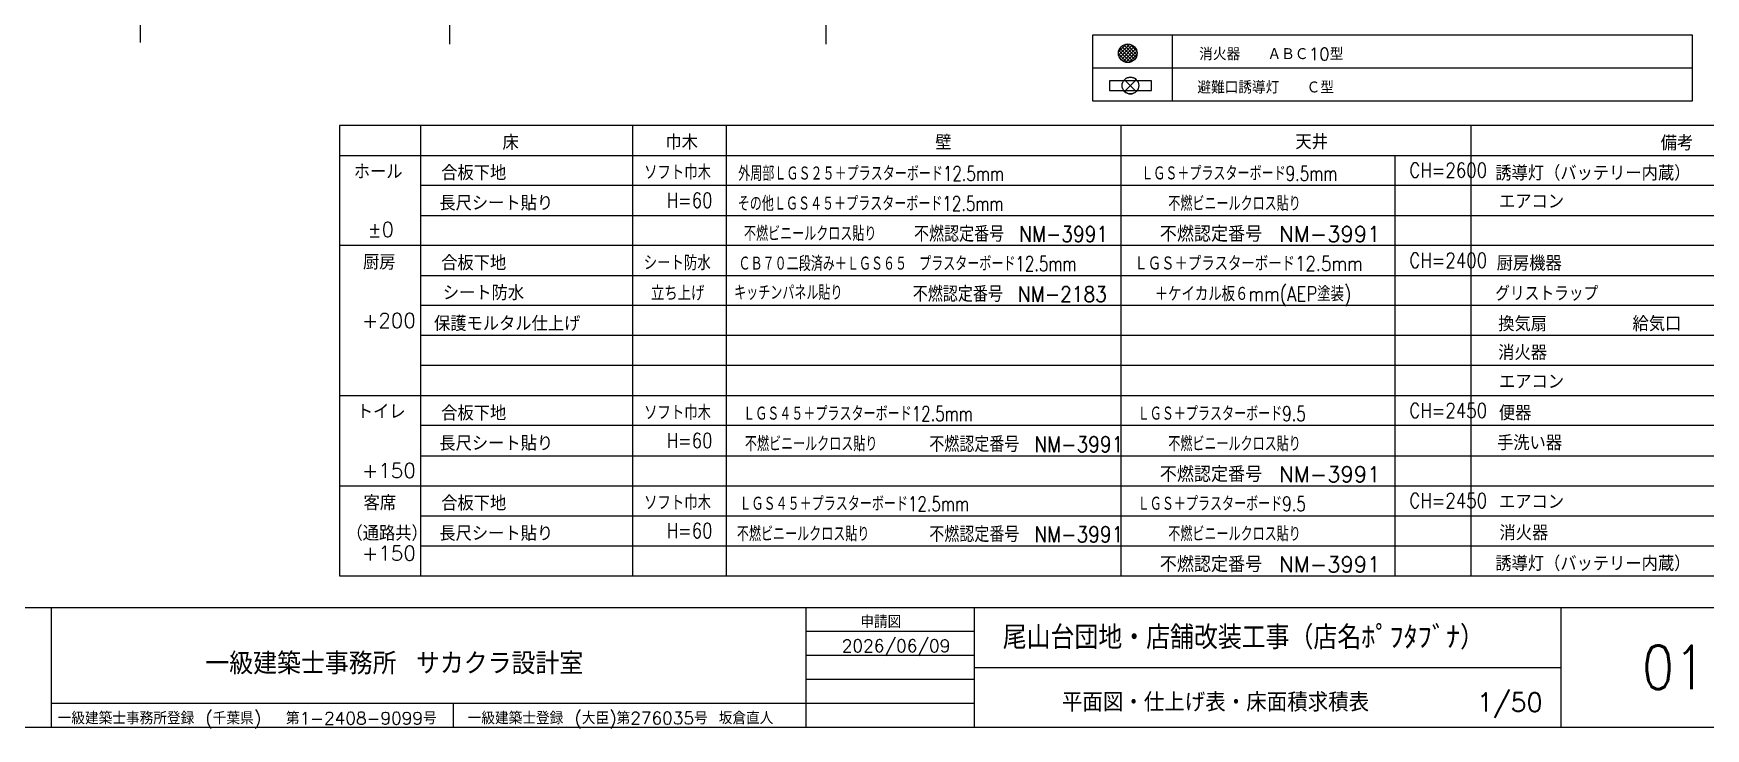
# Model space of a CAD drawing. Extents: x -22351 to 30820, y -9 to 16424.
# Drawn here: x 6599 to 20068, y -9 to 5589 of the extents above; entities that cross this region are included whole.
import ezdxf

# ---------------------------------------------------------------- set-up
doc = ezdxf.new("R2010")
doc.units = 0
doc.header["$LTSCALE"] = 50
doc.header["$MEASUREMENT"] = 0
doc.layers.get('0').update_dxf_attribs({"linetype": 'CONTINUOUS'})
doc.styles.get("Standard").update_dxf_attribs({"font": 'txt', "bigfont": 'bigfont.shx'})

msp = doc.modelspace()

# ---------------------------------------------------------------- linework, layer by layer
at = {"linetype": 'ByBlock'}
for p, q in [((9949, 6621.2), (9949, 5517)), ((7459, 6588.3), (7459, 5517)), ((9949, 6461.6), (9949, 5502)), ((12982, 6461.6), (12982, 5502)), ((19962.3, 5576), (15128.8, 5576)), ((15128.8, 5576), (15128.8, 5046.2)), ((15772.5, 5576), (15772.5, 5046.2)), ((19962.3, 5046.2), (19962.3, 5576)), ((15409.9, 5354.5), (15338.8, 5425.5)), ((15339.6, 5440.9), (15402.2, 5503.5)), ((15340.4, 5413.4), (15429.7, 5502.7)), ((15435.1, 5357.5), (15341.8, 5450.8)), ((15348.2, 5392.9), (15450.2, 5494.9)), ((15454.5, 5366.4), (15350.8, 5470.1)), ((15360.3, 5376.7), (15466.4, 5482.8)), ((15469.7, 5379.5), (15363.8, 5485.4)), ((15376.3, 5364.4), (15478.7, 5466.8)), ((15481.1, 5396.4), (15380.8, 5496.7)), ((15396.5, 5356.4), (15486.7, 5446.6)), ((15487.8, 5417.9), (15402.3, 5503.5)), ((15423.5, 5355), (15488.1, 5419.6)), ((15486.5, 5447.6), (15431.9, 5502.1)), ((15128.8, 5311.1), (19962.3, 5311.1)), ((15265.5, 5208.5), (15265.5, 5130.2)), ((15605, 5208.5), (15265.5, 5208.5)), ((15265.5, 5130.2), (15605, 5130.2)), ((15482.6, 5216.7), (15387.9, 5122)), ((15482.6, 5122), (15387.9, 5216.7)), ((15605, 5130.2), (15605, 5208.5)), ((15128.8, 5046.2), (19962.3, 5046.2)), ((20451.6, 4849), (9065, 4849)), ((9065, 4849), (9065, 1221.2)), ((9716.4, 4849), (9716.4, 1221.2)), ((11423.2, 4849), (11423.2, 1221.2)), ((12179.9, 4849), (12179.9, 1221.2)), ((15361.5, 1221.2), (15361.5, 4849)), ((18177.3, 4849), (18177.3, 1221.2)), ((9065, 4607.1), (20451.6, 4607.1)), ((17565, 4607.1), (17565, 1221.2)), ((20451.6, 4365.3), (9716.4, 4365.3)), ((9716.4, 4123.4), (15361.5, 4123.4)), ((15361.5, 4123.4), (17565, 4123.4)), ((17565, 4123.4), (20451.6, 4123.4)), ((20451.6, 3881.6), (9065, 3881.6)), ((12179.9, 3881.6), (9716.4, 3881.6)), ((15361.5, 3881.6), (12179.9, 3881.6)), ((17565, 3881.6), (15361.5, 3881.6)), ((20451.6, 3881.6), (17565, 3881.6)), ((9716.4, 3639.7), (20451.6, 3639.7)), ((20451.6, 3397.9), (9716.4, 3397.9)), ((20451.6, 3156), (9716.4, 3156)), ((12179.9, 2914.1), (9716.4, 2914.1)), ((15361.5, 2914.1), (12179.9, 2914.1)), ((20451.6, 2914.1), (15361.5, 2914.1)), ((9065, 2672.3), (20451.6, 2672.3)), ((20451.6, 2430.4), (9716.4, 2430.4)), ((9716.4, 2188.6), (12179.9, 2188.6)), ((12179.9, 2188.6), (15361.5, 2188.6)), ((15361.5, 2188.6), (17565, 2188.6)), ((17565, 2188.6), (20451.6, 2188.6)), ((9065, 1946.7), (20451.6, 1946.7)), ((9716.4, 1704.9), (20451.6, 1704.9)), ((9716.4, 1463), (12179.9, 1463)), ((12179.9, 1463), (15361.5, 1463)), ((15361.5, 1463), (17565, 1463)), ((17565, 1463), (20451.6, 1463)), ((9065, 1221.2), (20451.6, 1221.2)), ((11696.7, 1221.2), (15443.5, 1221.2)), ((0, 967.3), (20509, 967.3)), ((6740.2, 967.3), (6740.2, 0)), ((12819.2, 967.3), (12819.2, 0)), ((14177.5, 967.3), (14177.5, 0)), ((18902.5, 967.3), (18902.5, 0)), ((14177.5, 773.8), (12819.2, 773.8)), ((14177.5, 580.4), (12819.2, 580.4)), ((14177.5, 483.7), (18902.5, 483.7)), ((14177.5, 386.9), (12819.2, 386.9)), ((14177.5, 193.5), (6740.2, 193.5)), ((9979.3, 193.5), (9979.3, 0)), ((20509, 0), (0, 0))]:
    msp.add_line(p, q, dxfattribs=at)
for centre, radius in [((15413.7, 5429.4), 75), ((15435.2, 5169.4), 67)]:
    msp.add_circle(centre, radius, dxfattribs=at)
for start, end in [(45, 135), (225, 315)]:
    msp.add_arc((15435.2, 5169.4), 67, start, end, dxfattribs=at)

# ---------------------------------------------------------------- texts
for s, height, p in [('消火器\u3000\u3000ＡＢＣ10型', 100, (15989.7, 5372.9)), ('避難口誘導灯\u3000\u3000Ｃ型', 100, (15974.5, 5104.5)), ('床', 119.1, (10377.2, 4650.8)), ('巾木', 119.07, (11689.2, 4652.7)), ('壁', 119.1, (13863.3, 4652.1)), ('天井', 119.07, (16764.3, 4656.9)), ('備考', 119.07, (19706.3, 4646.6)), ('ホール', 119.07, (9179.1, 4415.6)), ('合板下地', 119.07, (9883.3, 4406.6)), ('誘導灯（バッテリー内蔵）', 119.07, (18374.6, 4404.2)), ('長尺シート貼り', 119.07, (9868.6, 4162.9)), ('エアコン', 119.07, (18404.5, 4176.2)), ('不燃認定番号\u3000NM-3991', 125, (15671.5, 3911.1)), ('厨房', 119.07, (9253.5, 3687)), ('合板下地', 119.07, (9883.3, 3681)), ('厨房機器', 119.07, (18385.3, 3678.6)), ('シート防水', 119.07, (9896.5, 3440.4)), ('保護モルタル仕上げ', 119.07, (9825.4, 3192.5)), ('換気扇', 119.07, (18398, 3190.6)), ('給気口', 119.07, (19479.9, 3191.2)), ('消火器', 119.07, (18397.9, 2958.5)), ('エアコン', 119.07, (18404.5, 2725.1)), ('トイレ', 119.07, (9203.9, 2483.8)), ('合板下地', 119.07, (9883.3, 2471.7)), ('便器', 119.07, (18402.7, 2472.9)), ('長尺シート貼り', 119.07, (9868.6, 2228.1)), ('手洗い器', 119.07, (18388.3, 2232.3)), ('不燃認定番号\u3000NM-3991', 125, (15671.5, 1976.3)), ('客席', 119.07, (9258, 1748.6)), ('合板下地', 119.07, (9883.3, 1746.2)), ('エアコン', 119.07, (18404.5, 1757.6)), ('（通路共）', 119.07, (9120.2, 1503.7)), ('長尺シート貼り', 119.07, (9868.6, 1502.5)), ('消火器', 119.07, (18408, 1507.3)), ('不燃認定番号\u3000NM-3991', 125, (15671.5, 1250.7)), ('誘導灯（バッテリー内蔵）', 119.07, (18374.6, 1260)), ('申請図', 100, (13259.4, 800.8)), ('2026/06/09', 100, (13110.3, 607.3)), ('一級建築士事務所 サカクラ設計室', 175, (7983.7, 427.5)), ('平面図・仕上げ表・床面積求積表', 150, (14883, 128.1)), ('1/50', 150, (18227.6, 128.1)), ('一級建築士登録 (大臣)第276035号 坂倉直人', 100, (10096.7, 25.5))]:
    msp.add_text(s, height=height, dxfattribs=at).set_placement(p)
for s, height, width, p in [('ソフト巾木', 119.07, 0.823045, (11517.5, 4410.8)), ('外周部ＬＧＳ２５＋プラスターボード12.5mm', 119.07, 0.740741, (12276, 4401.1)), ('ＬＧＳ＋プラスターボード9.5mm', 119.07, 0.740741, (15521.9, 4402.3)), ('CH=2600', 119.07, 0.823045, (17682.4, 4427.7)), ('H=60', 119.07, 0.823045, (11699.6, 4185.9)), ('その他ＬＧＳ４５＋プラスターボード12.5mm', 119.07, 0.740741, (12271.9, 4159.3)), ('不燃ビニールクロス貼り', 119.07, 0.740741, (15740.3, 4159.3)), ('±0', 119.07, 0.987654, (9292.1, 3950.1)), ('不燃ビニールクロス貼り', 119.07, 0.740741, (12322.3, 3917.4)), ('不燃認定番号\u3000NM-3991', 125, 0.88, (13691.9, 3911.1)), ('シート防水', 119.07, 0.823045, (11515.1, 3682.2)), ('ＣＢ７０二段済み＋ＬＧＳ６５\u3000プラスターボード12.5mm', 119.07, 0.740741, (12277.9, 3675.6)), ('ＬＧＳ＋プラスターボード12.5mm', 119.07, 0.823045, (15467, 3676.8)), ('CH=2400', 119.07, 0.823045, (17682.4, 3702.2)), ('立ち上げ', 119.07, 0.823045, (11572.3, 3437.9)), ('キッチンパネル貼り', 119.07, 0.740741, (12243.1, 3441.6)), ('不燃認定番号\u3000NM-2183', 125, 0.88, (13682.1, 3427.4)), ('＋ケイカル板６mm(AEP塗装)', 119.07, 0.823045, (15630.7, 3431.9)), ('グリストラップ', 119.07, 0.90535, (18373.7, 3434.9)), ('+200', 119.07, 0.987654, (9245.6, 3218.4)), ('ソフト巾木', 119.07, 0.823045, (11517.5, 2476)), ('ＬＧＳ４５＋プラスターボード12.5mm', 119.07, 0.740741, (12315.5, 2467.5)), ('ＬＧＳ＋プラスターボード9.5', 119.07, 0.740741, (15493.9, 2467.5)), ('CH=2450', 119.07, 0.823045, (17682.4, 2492.9)), ('H=60', 119.07, 0.823045, (11699.6, 2251)), ('不燃ビニールクロス貼り', 119.07, 0.740741, (12329.9, 2224.4)), ('不燃認定番号\u3000NM-3991', 125, 0.88, (13814.6, 2218.1)), ('不燃ビニールクロス貼り', 119.07, 0.740741, (15740.3, 2224.4)), ('+150', 119.07, 0.987654, (9245.6, 2009.2)), ('CH=2450', 119.07, 0.823045, (17682.4, 1767.3)), ('ソフト巾木', 119.07, 0.823045, (11517.5, 1750.4)), ('ＬＧＳ４５＋プラスターボード12.5mm', 119.07, 0.740741, (12285.4, 1741.9)), ('ＬＧＳ＋プラスターボード9.5', 119.07, 0.740741, (15493.9, 1741.9)), ('H=60', 119.07, 0.823045, (11699.6, 1525.5)), ('不燃ビニールクロス貼り', 119.07, 0.740741, (12265.3, 1498.9)), ('不燃認定番号\u3000NM-3991', 125, 0.88, (13814.6, 1492.6)), ('不燃ビニールクロス貼り', 119.07, 0.740741, (15740.3, 1498.9)), ('+150', 119.07, 0.987654, (9245.6, 1343.9)), ('尾山台団地・店舗改装工事（店名ﾎﾟﾌﾀﾌﾞﾅ）', 189, 0.925926, (14406.7, 630.6)), ('01', 350, 0.857143, (19557.5, 309.4))]:
    msp.add_text(s, height=height, dxfattribs=dict(at, width=width)).set_placement(p)
msp.add_text('一級建築士事務所登録 (千葉県) \u3000第1-2408-9099号', height=100, rotation=359.98495, dxfattribs=at).set_placement((6794.1, 24.9))

doc.saveas('drawing.dxf')
